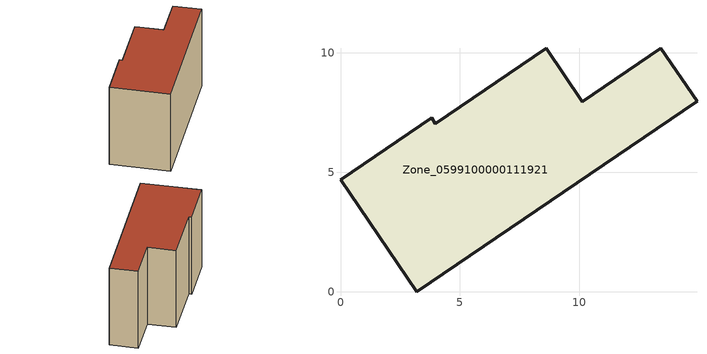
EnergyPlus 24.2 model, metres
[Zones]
Zone_0599100000111921
 floor ground (C_G): 14.92,7.96 3.18,0 0,4.68 3.81,7.27 3.96,7.03 8.6,10.18 10.11,7.95 13.4,10.18 z0
 wall outside (C_F): 3.18,0 14.92,7.96 13.4,10.18 10.11,7.95 8.6,10.18 3.96,7.03 3.81,7.27 0,4.68 3.18,0 z0:8.31
 roof outside (C_R): 10.11,7.95 8.6,10.18 3.96,7.03 3.81,7.27 0,4.68 3.18,0 14.92,7.96 13.4,10.18 z8.31
[BUILDING]
Pand.0599100000111921: North Axis=0; Terrain=City; Loads Convergence Tolerance Value=0.04; Temperature Convergence Tolerance Value=0.4; Solar Distribution=FullExterior; Maximum Number of Warmup Days=25; Minimum Number of Warmup Days=1
[Site:Location]
Rotterdam.The.Hague.AP_ZH_NLD Design_Conditions: Latitude=51.96; Longitude=4.45; Time Zone=1; Elevation=-4.5
[SITE:GROUNDTEMPERATURE:BUILDINGSURFACE]
18, 18, 18, 18, 18, 18, 18, 18, 18, 18, 18, 18
[MATERIAL] Thermal Absorptance=0.9; Solar Absorptance=0.7; Visible Absorptance=0.7
Name | Roughness | Thickness | Conductivity | Density | Specific Heat
G.TI.1975-1991 | MediumSmooth | 0.15 | 0.288461 | 540 | 1210
F.TI.1975-1991 | Rough | 0.3 | 0.230769 | 1920 | 840
R.TI.1975-1991 | MediumRough | 0.2 | 0.153846 | 1500 | 1000
[CONSTRUCTION]
C_G: G.TI.1975-1991
C_F: F.TI.1975-1991
C_R: R.TI.1975-1991
[ZONE]
Zone_0599100000111921: Type=1; Multiplier=1; Ceiling Height=Autocalculate; Volume=Autocalculate; Floor Area=autocalculate; Part of Total Floor Area=Yes
[ZONEINFILTRATION:DESIGNFLOWRATE]
Infil_Zone_0599100000111921: Zone or ZoneList or Space or SpaceList=Zone_0599100000111921; Schedule=AlwaysOn; Design Flow Rate Calculation Method=Flow/Area; Flow Rate per Floor Area=0.003; Constant Term Coefficient=1; Temperature Term Coefficient=0; Velocity Term Coefficient=0; Velocity Squared Term Coefficient=0
[HVACTEMPLATE:ZONE:IDEALLOADSAIRSYSTEM]
Zone_0599100000111921: Maximum Heating Supply Air Temperature=50; Minimum Cooling Supply Air Temperature=13; Maximum Heating Supply Air Humidity Ratio=0.0156; Minimum Cooling Supply Air Humidity Ratio=0.0077; Heating Limit=NoLimit; Cooling Limit=NoLimit; Dehumidification Control Type=ConstantSensibleHeatRatio; Cooling Sensible Heat Ratio=0.7; Dehumidification Setpoint=60; Humidification Control Type=None; Humidification Setpoint=30; Outdoor Air Method=None; Outdoor Air Flow Rate per Person=0.00944; Outdoor Air Flow Rate per Zone Floor Area=0; Outdoor Air Flow Rate per Zone=0; Demand Controlled Ventilation Type=None; Outdoor Air Economizer Type=NoEconomizer; Heat Recovery Type=None; Sensible Heat Recovery Effectiveness=0.7; Latent Heat Recovery Effectiveness=0.65
[ZONECONTROL:THERMOSTAT]
ThermostatControl_Zone_0599100000111921: Zone or ZoneList=Zone_0599100000111921; Control Type Schedule=DualSetpointControlType; Control 1=Thermostat_Zone_0599100000111921; Temperature Difference Between Cutout And Setpoint=0
[THERMOSTATSETPOINT:DUALSETPOINT]
Thermostat_Zone_0599100000111921: Heating Setpoint Temperature Schedule=HeatingSetpoint_Zone_0599100000111921; Cooling Setpoint Temperature Schedule=CoolingSetpoint_Zone_0599100000111921
[SCHEDULE:COMPACT]
HeatingSetpoint_Zone_0599100000111921: Through: 12/31, For: AllDays, Until: 24:00, 21
CoolingSetpoint_Zone_0599100000111921: Through: 12/31, For: AllDays, Until: 24:00, 24
DualSetpointControlType: Through: 12/31, For: AllDays, Until: 24:00, 4
AlwaysOn: Through: 12/31, For: AllDays, Until: 24:00, 1
